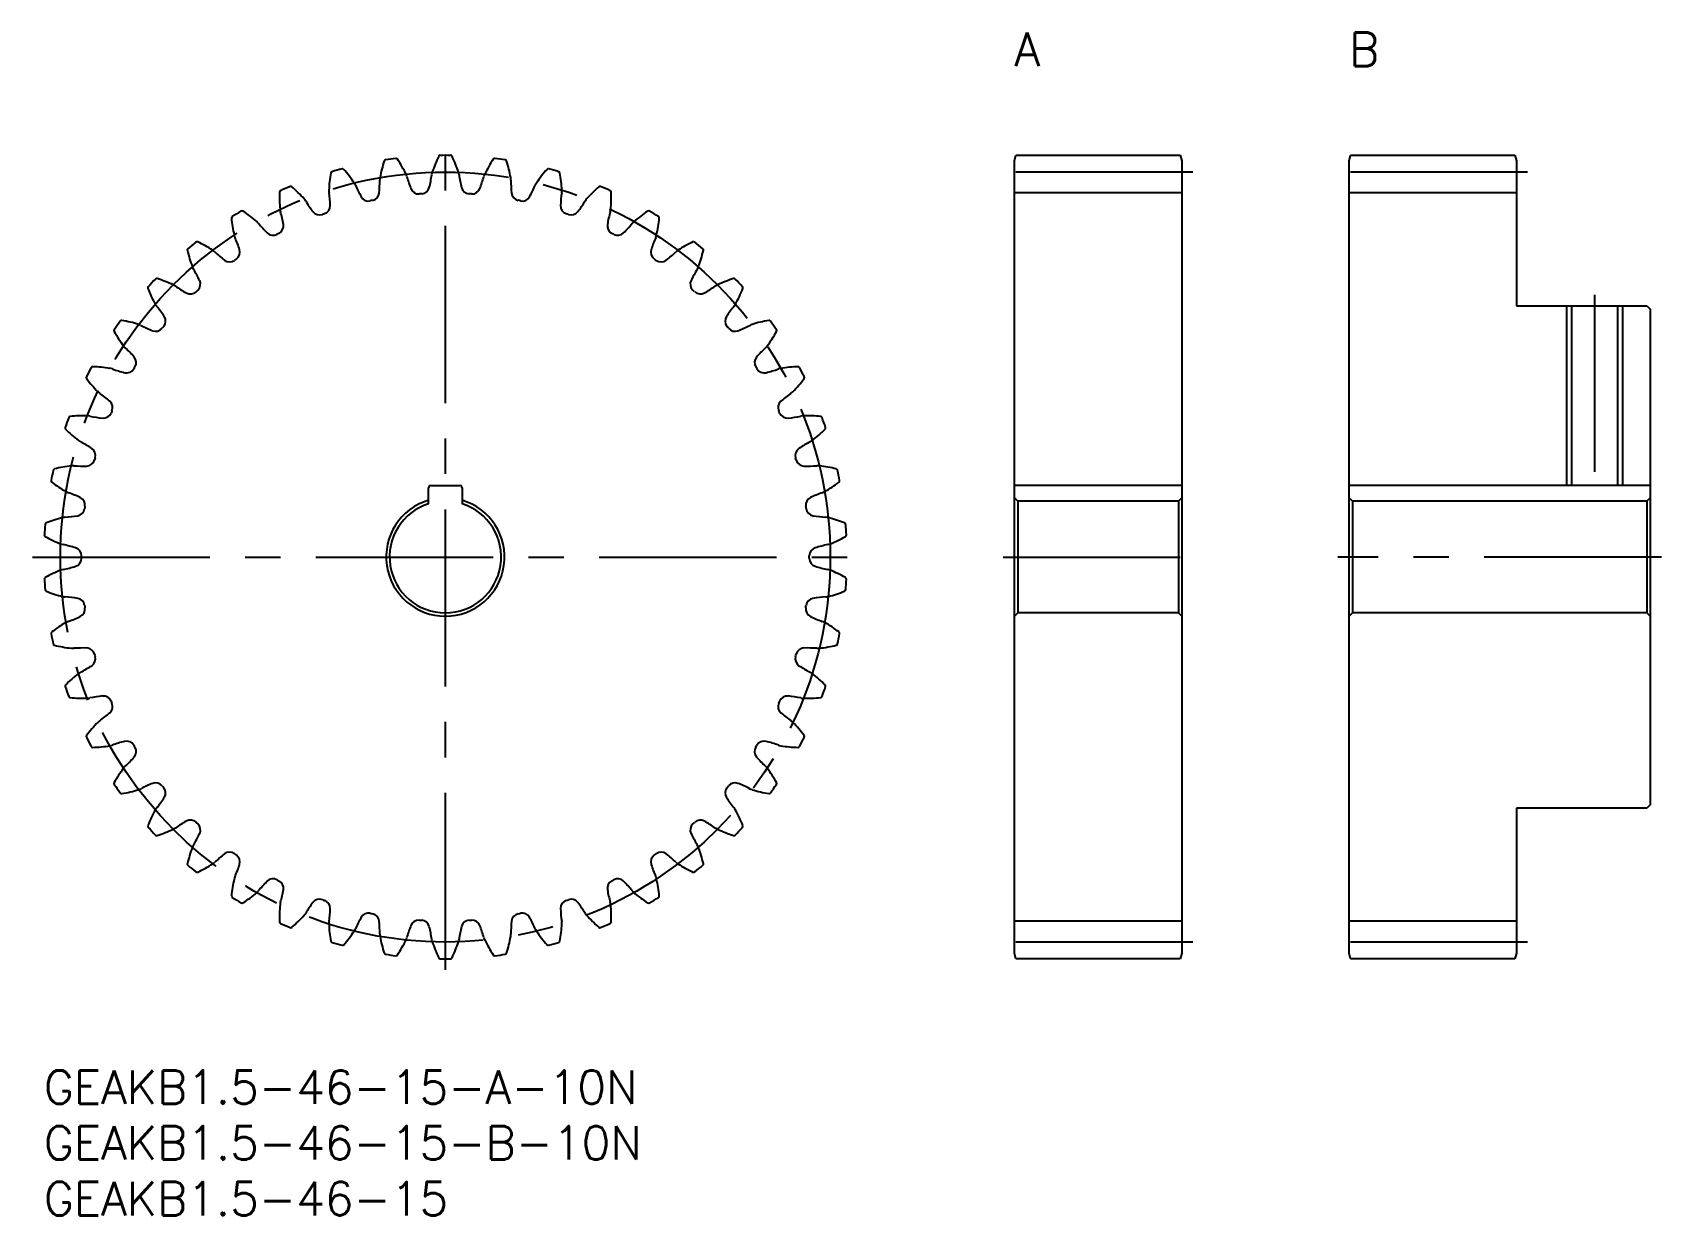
# Model space of a CAD drawing. Extents: x -1 to 145, y -13 to 93.
import ezdxf

# ---------------------------------------------------------------- set-up
doc = ezdxf.new("R2010")
doc.units = 0
doc.header["$LTSCALE"] = 0.5
doc.linetypes.add('CENTER', pattern=[50.8, 31.75, -6.35, 6.35, -6.35])
for name, color, linetype in [('MSM_CENTER', 1, 'CENTER'), ('MSM_CONTINUOUS', 7, 'CONTINUOUS'), ('MSM_NARROW', 5, 'CONTINUOUS'), ('MSM_PART_NUMBER', 7, 'CONTINUOUS')]:
    doc.layers.add(name, color=color, linetype=linetype)
doc.styles.get("Standard").update_dxf_attribs({"font": 'txt.shx', "height": 1, "bigfont": 'bigfont.shx'})

# ---------------------------------------------------------------- blocks, each defined once
blk = doc.blocks.new('*U3')
at = {"layer": 'MSM_PART_NUMBER'}
blk.add_text('GEAKB1.5-46-15-A-10N', height=3, dxfattribs=at).set_placement((0, -3))
blk = doc.blocks.new('*U4')
at = {"layer": 'MSM_PART_NUMBER'}
blk.add_text('GEAKB1.5-46-15-B-10N', height=3, dxfattribs=at).set_placement((0, -8))
blk = doc.blocks.new('*U5')
at = {"layer": 'MSM_PART_NUMBER'}
blk.add_text('GEAKB1.5-46-15', height=3, dxfattribs=at).set_placement((0, -13))
blk = doc.blocks.new('*U6')
at = {"layer": 'MSM_PART_NUMBER'}
blk.add_text('A', height=3, dxfattribs=at).set_placement((87, 90))
blk = doc.blocks.new('*U7')
at = {"layer": 'MSM_PART_NUMBER'}
blk.add_text('B', height=3, dxfattribs=at).set_placement((117, 90))

msp = doc.modelspace()

# ---------------------------------------------------------------- linework, layer by layer
at = {"layer": 'MSM_CENTER'}
for p, q in [((36, 9), (36, 83)), ((103, 80.5), (86, 80.5)), ((133, 80.5), (116, 80.5)), ((139, 69.5), (139, 51.4)), ((-1, 46), (73, 46)), ((86, 46), (103, 46)), ((145, 46), (116, 46)), ((103, 11.5), (86, 11.5)), ((133, 11.5), (116, 11.5))]:
    msp.add_line(p, q, dxfattribs=at)
msp.add_circle((36, 46), 34.5, dxfattribs=at)
at = {"layer": 'MSM_CONTINUOUS'}
for p, q in [((87, 81.5), (87.13, 82)), ((87.13, 82), (101.87, 82)), ((101.87, 82), (102, 81.5)), ((117, 81.5), (117.13, 82)), ((117.13, 82), (131.87, 82)), ((131.87, 82), (132, 81.5)), ((87, 10.5), (87, 81.5)), ((102, 81.5), (102, 10.5)), ((117, 10.5), (117, 81.5)), ((132, 81.5), (132, 68.5)), ((102, 78.63), (87, 78.63)), ((132, 78.63), (117, 78.63)), ((132, 68.5), (143.7, 68.5)), ((136.93, 68.5), (136.93, 52.4)), ((141.07, 68.5), (141.07, 52.4)), ((143.7, 68.5), (144, 68.2)), ((144, 68.2), (144, 23.8)), ((34.5, 50.77), (34.5, 52.2)), ((34.7, 52.4), (37.3, 52.4)), ((37.5, 52.2), (37.5, 50.77)), ((102, 52.4), (87, 52.4)), ((87.3, 51), (87, 51.3)), ((102, 51.3), (101.7, 51)), ((144, 52.4), (117, 52.4)), ((117.3, 51), (117, 51.3)), ((144, 51.3), (143.7, 51)), ((101.7, 51), (87.3, 51)), ((87.3, 51), (87.3, 41)), ((101.7, 51), (101.7, 41)), ((143.7, 51), (117.3, 51)), ((117.3, 51), (117.3, 41)), ((143.7, 51), (143.7, 41)), ((87.3, 41), (87, 40.7)), ((101.7, 41), (87.3, 41)), ((102, 40.7), (101.7, 41)), ((117.3, 41), (117, 40.7)), ((143.7, 41), (117.3, 41)), ((144, 40.7), (143.7, 41)), ((132, 23.5), (132, 10.5)), ((143.7, 23.5), (132, 23.5)), ((144, 23.8), (143.7, 23.5)), ((102, 13.38), (87, 13.38)), ((132, 13.38), (117, 13.38)), ((87.13, 10), (87, 10.5)), ((102, 10.5), (101.87, 10)), ((117.13, 10), (117, 10.5)), ((132, 10.5), (131.87, 10)), ((101.87, 10), (87.13, 10)), ((131.87, 10), (117.13, 10))]:
    msp.add_line(p, q, dxfattribs=at)
for centre, radius, start, end in [((45.76, 76.92), 11.5, 154.2606, 161.9565), ((35.53, 81.85), 0.15, 90.7468, 154.2606), ((36, 46), 36, 89.2532, 90.7468), ((36.47, 81.85), 0.15, 25.7394, 89.2532), ((26.24, 76.92), 11.5, 18.0435, 25.7394), ((37.05, 78.4), 11.5, 169.9128, 177.6087), ((25.88, 80.39), 0.15, 106.399, 169.9128), ((36, 46), 36, 104.9054, 106.399), ((26.78, 80.64), 0.15, 41.3916, 104.9054), ((18.26, 73.14), 11.5, 33.6957, 41.3916), ((41.46, 77.96), 11.5, 162.0867, 169.7826), ((30.66, 81.45), 0.15, 98.5729, 162.0867), ((36, 46), 36, 97.0793, 98.5729), ((31.58, 81.58), 0.15, 33.5655, 97.0793), ((22.12, 75.3), 11.5, 25.8696, 33.5655), ((31.36, 79.78), 1.24, 15.2482, 25.8696), ((36, 80.1), 1.24, 161.9565, 172.5779), ((36, 80.1), 1.24, 7.4221, 18.0435), ((40.64, 79.78), 1.24, 154.1304, 164.7518), ((49.88, 75.3), 11.5, 146.4345, 154.1304), ((40.42, 81.58), 0.15, 82.9207, 146.4346), ((36, 46), 36, 81.4271, 82.9207), ((41.34, 81.45), 0.15, 17.9133, 81.4271), ((30.54, 77.96), 11.5, 10.2174, 17.9133), ((53.74, 73.14), 11.5, 138.6084, 146.3043), ((45.22, 80.64), 0.15, 75.0946, 138.6084), ((36, 46), 36, 73.601, 75.0946), ((46.12, 80.39), 0.15, 10.0872, 73.601), ((34.95, 78.4), 11.5, 2.3913, 10.0872), ((36, 46), 36, 112.7315, 114.2251), ((22.15, 79.07), 0.15, 49.2177, 112.7315), ((14.73, 70.47), 11.5, 41.5217, 49.2177), ((26.8, 78.83), 1.24, 177.6087, 188.23), ((26.8, 78.83), 1.24, 23.0743, 33.6957), ((37.35, 83.32), 10.22, 203.0743, 209.5322), ((19.9, 79.7), 10.22, 353.9461, 0.404), ((31.36, 79.78), 1.24, 169.7826, 180.404), ((42.41, 82.79), 10.22, 195.2482, 201.7061), ((33.61, 79.29), 0.75, 201.7061, 274.0993), ((33.83, 79.3), 0.75, 273.7268, 346.12), ((24.64, 81.58), 10.22, 346.12, 352.5779), ((47.36, 81.58), 10.22, 187.4221, 193.88), ((38.17, 79.3), 0.75, 193.88, 266.2732), ((38.39, 79.29), 0.75, 265.9007, 338.2939), ((29.59, 82.79), 10.22, 338.2939, 344.7518), ((40.64, 79.78), 1.24, 359.596, 10.2174), ((52.1, 79.7), 10.22, 179.596, 186.0539), ((34.65, 83.32), 10.22, 330.4678, 336.9257), ((45.2, 78.83), 1.24, 146.3043, 156.9257), ((45.2, 78.83), 1.24, 351.77, 2.3913), ((57.27, 70.47), 11.5, 130.7823, 138.4783), ((49.85, 79.07), 0.15, 67.2685, 130.7823), ((36, 46), 36, 65.7749, 67.2685), ((32.63, 78.25), 11.5, 177.7389, 185.4348), ((21.29, 78.69), 0.15, 114.2251, 177.7389), ((22.42, 77.27), 1.24, 30.9004, 41.5217), ((32.25, 83.16), 10.22, 210.9004, 217.3582), ((24.93, 77.48), 0.75, 289.379, 1.7722), ((15.46, 77.19), 10.22, 1.7722, 8.23), ((29.1, 78.65), 0.75, 209.5322, 281.9254), ((36, 46), 32.63, 101.5529, 101.9254), ((29.32, 78.7), 0.75, 281.5529, 353.9461), ((36, 46), 32.62, 93.7268, 94.0993), ((36, 46), 32.63, 85.9007, 86.2732), ((42.68, 78.7), 0.75, 186.0539, 258.4471), ((36, 46), 32.63, 78.0746, 78.4471), ((42.9, 78.65), 0.75, 258.0746, 330.4678), ((56.54, 77.19), 10.22, 171.77, 178.2278), ((47.07, 77.48), 0.75, 178.2278, 250.621), ((39.75, 83.16), 10.22, 322.6418, 329.0996), ((49.58, 77.27), 1.24, 138.4782, 149.0996), ((50.71, 78.69), 0.15, 2.2611, 65.7749), ((39.37, 78.25), 11.5, 354.5652, 2.2611), ((16.98, 76.39), 0.15, 122.0511, 185.5649), ((28.27, 77.49), 11.5, 185.565, 193.2609), ((36, 46), 36, 120.5576, 122.0511), ((17.77, 76.87), 0.15, 57.0437, 120.5576), ((11.6, 67.35), 11.5, 49.3478, 57.0437), ((18.28, 75.13), 1.24, 38.7265, 49.3478), ((22.42, 77.27), 1.24, 185.4348, 196.0561), ((11.4, 74.1), 10.22, 9.5983, 16.0561), ((24.72, 77.41), 0.75, 217.3583, 289.7515), ((36, 46), 32.62, 109.379, 109.7515), ((36, 46), 32.62, 70.2485, 70.621), ((47.28, 77.41), 0.75, 250.2485, 322.6418), ((60.6, 74.1), 10.22, 163.9439, 170.4017), ((49.58, 77.27), 1.24, 343.9439, 354.5652), ((53.72, 75.13), 1.24, 130.6522, 141.2735), ((60.4, 67.35), 11.5, 122.9563, 130.6522), ((54.23, 76.87), 0.15, 59.4424, 122.9562), ((36, 46), 36, 57.9489, 59.4424), ((43.73, 77.49), 11.5, 346.7391, 354.435), ((55.02, 76.39), 0.15, 354.435, 57.9489), ((18.28, 75.13), 1.24, 193.2609, 203.8822), ((7.8, 70.49), 10.22, 17.4244, 23.8822), ((27.23, 82.3), 10.22, 218.7265, 225.1843), ((20.55, 75.58), 0.75, 225.1843, 297.5775), ((36, 46), 32.63, 117.2051, 117.5775), ((20.74, 75.68), 0.75, 297.2051, 9.5983), ((51.26, 75.68), 0.75, 170.4017, 242.7949), ((36, 46), 32.63, 62.4225, 62.7949), ((51.45, 75.58), 0.75, 242.4225, 314.8157), ((44.77, 82.3), 10.22, 314.8157, 321.2735), ((64.2, 70.49), 10.22, 156.1178, 162.5756), ((53.72, 75.13), 1.24, 336.1178, 346.7391), ((13.01, 73.51), 0.15, 129.8772, 193.391), ((24.06, 76.14), 11.5, 193.391, 201.087), ((36, 46), 36, 128.3836, 129.8772), ((13.74, 74.1), 0.15, 64.8698, 128.3836), ((8.92, 63.83), 11.5, 57.1739, 64.8698), ((14.48, 72.45), 1.24, 46.5526, 57.1739), ((22.36, 80.77), 10.22, 226.5526, 233.0104), ((16.84, 73.33), 0.75, 305.0312, 17.4244), ((55.16, 73.33), 0.75, 162.5757, 234.9688), ((49.64, 80.77), 10.22, 306.9896, 313.4474), ((57.52, 72.45), 1.24, 122.8261, 133.4474), ((63.08, 63.83), 11.5, 115.1302, 122.8261), ((58.26, 74.1), 0.15, 51.6164, 115.1301), ((36, 46), 36, 50.1228, 51.6164), ((47.94, 76.14), 11.5, 338.913, 346.609), ((58.99, 73.51), 0.15, 346.609, 50.1228), ((14.48, 72.45), 1.24, 201.087, 211.7083), ((4.73, 66.42), 10.22, 25.2504, 31.7083), ((16.66, 73.2), 0.75, 233.0104, 305.4036), ((36, 46), 32.63, 125.0312, 125.4036), ((36, 46), 32.62, 54.5964, 54.9688), ((55.34, 73.2), 0.75, 234.5964, 306.9896), ((67.27, 66.42), 10.22, 148.2917, 154.7496), ((57.52, 72.45), 1.24, 328.2917, 338.913), ((9.48, 70.13), 0.15, 137.7033, 201.2171), ((36, 46), 36, 136.2097, 137.7033), ((10.12, 70.81), 0.15, 72.6959, 136.2097), ((6.74, 59.97), 11.5, 65, 72.6959), ((11.08, 69.27), 1.24, 54.3787, 65), ((17.76, 78.59), 10.22, 234.3787, 240.8365), ((13.3, 70.47), 0.75, 312.8572, 25.2504), ((58.7, 70.47), 0.75, 154.7496, 227.1428), ((54.24, 78.59), 10.22, 299.1635, 305.6213), ((60.92, 69.27), 1.24, 115, 125.6213), ((65.26, 59.97), 11.5, 107.3041, 115), ((61.88, 70.81), 0.15, 43.7903, 107.304), ((36, 46), 36, 42.2967, 43.7903), ((62.52, 70.13), 0.15, 338.7829, 42.2967), ((20.06, 74.23), 11.5, 201.2171, 208.913), ((11.08, 69.27), 1.24, 208.913, 219.5344), ((13.14, 70.32), 0.75, 240.8365, 313.2297), ((36, 46), 32.62, 132.8572, 133.2297), ((36, 46), 32.62, 46.7703, 47.1428), ((58.86, 70.32), 0.75, 226.7703, 299.1635), ((60.92, 69.27), 1.24, 320.4656, 331.087), ((51.94, 74.23), 11.5, 331.087, 338.7829), ((6.98, 67.05), 0.15, 80.522, 144.0358), ((5.11, 55.86), 11.5, 72.8261, 80.522), ((2.24, 61.98), 10.22, 33.0765, 39.5344), ((10.18, 67.15), 0.75, 320.6833, 33.0765), ((61.82, 67.15), 0.75, 146.9235, 219.3167), ((69.76, 61.98), 10.22, 140.4656, 146.9235), ((66.89, 55.86), 11.5, 99.478, 107.1739), ((65.02, 67.05), 0.15, 35.9642, 99.478), ((6.44, 66.29), 0.15, 145.5294, 209.0432), ((16.37, 71.8), 11.5, 209.0432, 216.7391), ((36, 46), 36, 144.0358, 145.5294), ((8.14, 65.66), 1.24, 62.2047, 72.8261), ((13.49, 75.8), 10.22, 242.2047, 248.6626), ((10.04, 66.98), 0.75, 248.6626, 321.0558), ((36, 46), 32.62, 140.6833, 141.0558), ((36, 46), 32.62, 38.9442, 39.3167), ((61.96, 66.98), 0.75, 218.9442, 291.3374), ((58.51, 75.8), 10.22, 291.3374, 297.7953), ((63.86, 65.66), 1.24, 107.1739, 117.7953), ((55.63, 71.8), 11.5, 323.2609, 330.9568), ((36, 46), 36, 34.4706, 35.9642), ((65.56, 66.29), 0.15, 330.9567, 34.4706), ((8.14, 65.66), 1.24, 216.7391, 227.3605), ((0.38, 57.23), 10.22, 40.9026, 47.3605), ((71.62, 57.23), 10.22, 132.6395, 139.0974), ((63.86, 65.66), 1.24, 312.6395, 323.2609), ((36, 46), 36, 151.8619, 153.3555), ((4.39, 62.91), 0.15, 88.3481, 151.8619), ((4.06, 51.56), 11.5, 80.6522, 88.3481), ((5.73, 61.69), 1.24, 70.0308, 80.6522), ((9.64, 72.46), 10.22, 250.0308, 256.4887), ((7.43, 63.25), 0.75, 256.4887, 328.8819), ((36, 46), 32.63, 148.5094, 148.8819), ((7.54, 63.43), 0.75, 328.5094, 40.9026), ((64.46, 63.43), 0.75, 139.0974, 211.4906), ((36, 46), 32.63, 31.1181, 31.4906), ((64.57, 63.25), 0.75, 211.1181, 283.5113), ((62.36, 72.46), 10.22, 283.5113, 289.9692), ((66.27, 61.69), 1.24, 99.3478, 109.9692), ((67.94, 51.56), 11.5, 91.6519, 99.3478), ((67.61, 62.91), 0.15, 28.1381, 91.6519), ((36, 46), 36, 26.6445, 28.1381), ((3.96, 62.08), 0.15, 153.3555, 216.8693), ((13.04, 68.89), 11.5, 216.8693, 224.5652), ((58.96, 68.89), 11.5, 315.4348, 323.1307), ((68.04, 62.08), 0.15, 323.1307, 26.6445), ((5.73, 61.69), 1.24, 224.5652, 235.1866), ((-0.82, 52.28), 10.22, 48.7287, 55.1866), ((5.43, 59.4), 0.75, 336.3355, 48.7287), ((66.57, 59.4), 0.75, 131.2713, 203.6645), ((72.82, 52.28), 10.22, 124.8134, 131.2713), ((66.27, 61.69), 1.24, 304.8134, 315.4348), ((36, 46), 36, 159.688, 161.1816), ((2.38, 58.44), 0.15, 96.1742, 159.688), ((3.6, 47.16), 11.5, 88.4783, 96.1742), ((3.87, 57.42), 1.24, 77.8569, 88.4783), ((6.28, 68.62), 10.22, 257.8569, 264.3148), ((5.35, 59.2), 0.75, 264.3148, 336.708), ((36, 46), 32.62, 156.3355, 156.708), ((36, 46), 32.62, 23.292, 23.6645), ((66.65, 59.2), 0.75, 203.292, 275.6852), ((65.72, 68.62), 10.22, 275.6852, 282.1431), ((68.13, 57.42), 1.24, 91.5217, 102.1431), ((68.4, 47.16), 11.5, 83.8258, 91.5217), ((69.62, 58.44), 0.15, 20.312, 83.8258), ((36, 46), 36, 18.8184, 20.312), ((2.07, 57.56), 0.15, 161.1816, 224.6954), ((10.13, 65.55), 11.5, 224.6954, 232.3913), ((61.87, 65.55), 11.5, 307.6087, 315.3046), ((69.93, 57.56), 0.15, 315.3046, 18.8184), ((3.87, 57.42), 1.24, 232.3913, 243.0126), ((-1.33, 47.21), 10.22, 56.5548, 63.0127), ((3.89, 55.11), 0.75, 344.1616, 56.5548), ((68.11, 55.11), 0.75, 123.4452, 195.8384), ((73.33, 47.21), 10.22, 116.9873, 123.4452), ((68.13, 57.42), 1.24, 296.9874, 307.6087), ((3.74, 42.74), 11.5, 96.3043, 104.0003), ((2.62, 52.94), 1.24, 85.683, 96.3044), ((3.48, 64.37), 10.22, 265.683, 272.1409), ((3.83, 54.9), 0.75, 272.1409, 344.5341), ((36, 46), 32.63, 164.1616, 164.5341), ((36, 46), 32.63, 15.4659, 15.8384), ((68.17, 54.9), 0.75, 195.4659, 267.8591), ((68.52, 64.37), 10.22, 267.8591, 274.317), ((69.38, 52.94), 1.24, 83.6956, 94.317), ((68.26, 42.74), 11.5, 75.9997, 83.6957), ((36, 46), 36, 167.5141, 169.0077), ((0.81, 52.84), 0.15, 169.0077, 232.5215), ((7.71, 61.84), 11.5, 232.5215, 240.2174), ((1, 53.75), 0.15, 104.0003, 167.5141), ((64.29, 61.84), 11.5, 299.7826, 307.4785), ((71, 53.75), 0.15, 12.4859, 75.9997), ((36, 46), 36, 10.9923, 12.4859), ((71.19, 52.84), 0.15, 307.4785, 10.9923), ((2.62, 52.94), 1.24, 240.2174, 250.8387), ((-1.14, 42.11), 10.22, 64.3809, 70.8387), ((2.95, 50.65), 0.75, 351.9877, 64.3809), ((34.7, 52.2), 0.2, 90, 180), ((37.3, 52.2), 0.2, 0, 90), ((69.05, 50.65), 0.75, 115.6191, 188.0123), ((73.14, 42.11), 10.22, 109.1613, 115.6191), ((69.38, 52.94), 1.24, 289.1613, 299.7826), ((1.28, 59.77), 10.22, 273.5091, 279.9669), ((2.92, 50.44), 0.75, 279.967, 352.3602), ((36, 46), 32.62, 171.9877, 172.3602), ((36, 46), 5.3, 106.4405, 73.5595), ((36, 46), 5, 107.4576, 72.5424), ((36, 46), 32.63, 7.6398, 8.0123), ((69.08, 50.44), 0.75, 187.6398, 260.0331), ((70.72, 59.77), 10.22, 260.0331, 266.4909), ((36, 46), 36, 175.3402, 176.8337), ((0.27, 48.91), 0.15, 111.8264, 175.3402), ((4.49, 38.38), 11.5, 104.1304, 111.8264), ((1.98, 48.33), 1.24, 93.5091, 104.1304), ((70.02, 48.33), 1.24, 75.8696, 86.4909), ((67.51, 38.38), 11.5, 68.1736, 75.8696), ((71.73, 48.91), 0.15, 4.6598, 68.1736), ((36, 46), 36, 3.1663, 4.6598), ((0.2, 47.98), 0.15, 176.8335, 240.3475), ((5.82, 57.84), 11.5, 240.3476, 248.0435), ((1.98, 48.33), 1.24, 248.0435, 258.6648), ((-0.27, 37.09), 10.22, 72.207, 78.6648), ((2.63, 46.11), 0.75, 359.8138, 72.207), ((69.37, 46.11), 0.75, 107.793, 180.1862), ((72.27, 37.09), 10.22, 101.3352, 107.793), ((70.02, 48.33), 1.24, 281.3352, 291.9565), ((66.18, 57.84), 11.5, 291.9565, 299.6524), ((71.8, 47.98), 0.15, 299.6524, 3.1663), ((2.63, 45.89), 0.75, 287.793, 0.1862), ((36, 46), 32.63, 179.8138, 180.1862), ((36, 46), 32.62, 359.8138, 0.1862), ((69.37, 45.89), 0.75, 179.8138, 252.207), ((0.2, 44.02), 0.15, 119.6524, 183.1663), ((36, 46), 36, 183.1663, 184.6598), ((5.82, 34.16), 11.5, 111.9565, 119.6524), ((1.98, 43.67), 1.24, 101.3352, 111.9565), ((-0.27, 54.91), 10.22, 281.3352, 287.793), ((72.27, 54.91), 10.22, 252.207, 258.6648), ((70.02, 43.67), 1.24, 68.0435, 78.6648), ((66.18, 34.16), 11.5, 60.3476, 68.0435), ((71.8, 44.02), 0.15, 356.8337, 60.3475), ((36, 46), 36, 355.3402, 356.8337), ((0.27, 43.09), 0.15, 184.6596, 248.1736), ((4.49, 53.62), 11.5, 248.1736, 255.8696), ((1.98, 43.67), 1.24, 255.8696, 266.4909), ((1.28, 32.23), 10.22, 80.0331, 86.4909), ((70.72, 32.23), 10.22, 93.5091, 99.9669), ((70.02, 43.67), 1.24, 273.5091, 284.1304), ((67.51, 53.62), 11.5, 284.1304, 291.8264), ((71.73, 43.09), 0.15, 291.8264, 355.3402), ((2.92, 41.56), 0.75, 7.6398, 80.0331), ((2.95, 41.35), 0.75, 295.6191, 8.0123), ((36, 46), 32.62, 187.6398, 188.0123), ((69.05, 41.35), 0.75, 171.9877, 244.3809), ((36, 46), 32.62, 351.9877, 352.3602), ((69.08, 41.56), 0.75, 99.967, 172.3602), ((7.71, 30.16), 11.5, 119.7826, 127.4785), ((2.62, 39.06), 1.24, 109.1613, 119.7826), ((-1.14, 49.89), 10.22, 289.1613, 295.6191), ((73.14, 49.89), 10.22, 244.3809, 250.8387), ((69.38, 39.06), 1.24, 60.2174, 70.8387), ((64.29, 30.16), 11.5, 52.5215, 60.2174), ((0.81, 39.16), 0.15, 127.4785, 190.9923), ((36, 46), 36, 190.9923, 192.4859), ((1, 38.25), 0.15, 192.4857, 255.9997), ((3.74, 49.26), 11.5, 255.9997, 263.6957), ((68.26, 49.26), 11.5, 276.3043, 284.0003), ((71, 38.25), 0.15, 284.0003, 347.5141), ((36, 46), 36, 347.5141, 349.0077), ((71.19, 39.16), 0.15, 349.0077, 52.5214), ((2.62, 39.06), 1.24, 263.6956, 274.317), ((3.48, 27.63), 10.22, 87.8591, 94.317), ((3.83, 37.1), 0.75, 15.4659, 87.8591), ((3.89, 36.89), 0.75, 303.4452, 15.8384), ((36, 46), 32.63, 195.4659, 195.8384), ((68.11, 36.89), 0.75, 164.1616, 236.5548), ((36, 46), 32.63, 344.1616, 344.5341), ((68.17, 37.1), 0.75, 92.1409, 164.5341), ((68.52, 27.63), 10.22, 85.683, 92.1409), ((69.38, 39.06), 1.24, 265.683, 276.3044), ((10.13, 26.45), 11.5, 127.6087, 135.3046), ((3.87, 34.58), 1.24, 116.9874, 127.6087), ((-1.33, 44.79), 10.22, 296.9873, 303.4452), ((73.33, 44.79), 10.22, 236.5548, 243.0127), ((68.13, 34.58), 1.24, 52.3913, 63.0126), ((61.87, 26.45), 11.5, 44.6954, 52.3913), ((2.07, 34.44), 0.15, 135.3046, 198.8184), ((36, 46), 36, 198.8184, 200.312), ((36, 46), 36, 339.688, 341.1816), ((69.93, 34.44), 0.15, 341.1816, 44.6953), ((2.38, 33.56), 0.15, 200.3118, 263.8258), ((3.6, 44.84), 11.5, 263.8258, 271.5217), ((3.87, 34.58), 1.24, 271.5217, 282.1431), ((6.28, 23.38), 10.22, 95.6852, 102.1431), ((5.35, 32.8), 0.75, 23.292, 95.6852), ((5.43, 32.6), 0.75, 311.2713, 23.6645), ((36, 46), 32.62, 203.292, 203.6645), ((66.57, 32.6), 0.75, 156.3355, 228.7287), ((36, 46), 32.63, 336.3355, 336.708), ((66.65, 32.8), 0.75, 84.3148, 156.708), ((65.72, 23.38), 10.22, 77.8569, 84.3148), ((68.13, 34.58), 1.24, 257.8569, 268.4783), ((68.4, 44.84), 11.5, 268.4783, 276.1742), ((69.62, 33.56), 0.15, 276.1742, 339.688), ((13.04, 23.11), 11.5, 135.4348, 143.1307), ((5.73, 30.31), 1.24, 124.8134, 135.4348), ((-0.82, 39.72), 10.22, 304.8134, 311.2713), ((72.82, 39.72), 10.22, 228.7287, 235.1866), ((66.27, 30.31), 1.24, 44.5652, 55.1866), ((58.96, 23.11), 11.5, 36.8693, 44.5652), ((3.96, 29.92), 0.15, 143.1307, 206.6445), ((36, 46), 36, 206.6445, 208.1381), ((9.64, 19.54), 10.22, 103.5113, 109.9692), ((7.43, 28.75), 0.75, 31.1181, 103.5113), ((64.57, 28.75), 0.75, 76.4887, 148.8819), ((62.36, 19.54), 10.22, 70.0308, 76.4887), ((36, 46), 36, 331.8619, 333.3555), ((68.04, 29.92), 0.15, 333.3555, 36.8693), ((4.39, 29.09), 0.15, 208.1384, 271.6519), ((4.06, 40.44), 11.5, 271.6519, 279.3478), ((5.73, 30.31), 1.24, 279.3478, 289.9692), ((0.38, 34.77), 10.22, 312.6395, 319.0974), ((36, 46), 32.63, 211.1181, 211.4906), ((7.54, 28.57), 0.75, 319.0974, 31.4906), ((64.46, 28.57), 0.75, 148.5094, 220.9026), ((36, 46), 32.62, 328.5094, 328.8819), ((71.62, 34.77), 10.22, 220.9026, 227.3605), ((66.27, 30.31), 1.24, 250.0308, 260.6522), ((67.94, 40.44), 11.5, 260.6522, 268.3481), ((67.61, 29.09), 0.15, 268.3481, 331.8619), ((16.37, 20.2), 11.5, 143.2609, 150.9568), ((8.14, 26.34), 1.24, 132.6395, 143.2609), ((63.86, 26.34), 1.24, 36.7391, 47.3605), ((55.63, 20.2), 11.5, 29.0432, 36.7391), ((6.44, 25.71), 0.15, 150.9568, 214.4706), ((36, 46), 36, 214.4706, 215.9642), ((6.98, 24.95), 0.15, 215.9639, 279.478), ((5.11, 36.14), 11.5, 279.478, 287.1739), ((8.14, 26.34), 1.24, 287.1739, 297.7953), ((13.49, 16.2), 10.22, 111.3374, 117.7953), ((10.04, 25.02), 0.75, 38.9442, 111.3374), ((36, 46), 32.62, 218.9442, 219.3167), ((10.18, 24.85), 0.75, 326.9235, 39.3167), ((61.82, 24.85), 0.75, 140.6833, 213.0765), ((36, 46), 32.62, 320.6833, 321.0558), ((61.96, 25.02), 0.75, 68.6626, 141.0558), ((58.51, 16.2), 10.22, 62.2047, 68.6626), ((63.86, 26.34), 1.24, 242.2047, 252.8261), ((66.89, 36.14), 11.5, 252.8261, 260.522), ((65.02, 24.95), 0.15, 260.522, 324.0358), ((36, 46), 36, 324.0358, 325.5294), ((65.56, 25.71), 0.15, 325.5294, 29.0432), ((11.08, 22.73), 1.24, 140.4656, 151.087), ((2.24, 30.02), 10.22, 320.4656, 326.9235), ((69.76, 30.02), 10.22, 213.0765, 219.5344), ((60.92, 22.73), 1.24, 28.913, 39.5344), ((9.48, 21.87), 0.15, 158.7829, 222.2967), ((20.06, 17.77), 11.5, 151.087, 158.7829), ((17.76, 13.41), 10.22, 119.1635, 125.6213), ((13.14, 21.68), 0.75, 46.7703, 119.1635), ((36, 46), 32.62, 226.7703, 227.1428), ((13.3, 21.53), 0.75, 334.7496, 47.1428), ((58.7, 21.53), 0.75, 132.8572, 205.2504), ((36, 46), 32.63, 312.8572, 313.2297), ((58.86, 21.68), 0.75, 60.8365, 133.2297), ((54.24, 13.41), 10.22, 54.3787, 60.8365), ((51.94, 17.77), 11.5, 21.2171, 28.913), ((62.52, 21.87), 0.15, 317.7033, 21.2171), ((36, 46), 36, 222.2967, 223.7903), ((10.12, 21.19), 0.15, 223.79, 287.3041), ((6.74, 32.03), 11.5, 287.3041, 295), ((11.08, 22.73), 1.24, 295, 305.6213), ((4.73, 25.58), 10.22, 328.2917, 334.7496), ((67.27, 25.58), 10.22, 205.2504, 211.7083), ((60.92, 22.73), 1.24, 234.3787, 245), ((65.26, 32.03), 11.5, 245, 252.6959), ((61.88, 21.19), 0.15, 252.6959, 316.2097), ((36, 46), 36, 316.2097, 317.7033), ((24.06, 15.86), 11.5, 158.913, 166.609), ((14.48, 19.55), 1.24, 148.2917, 158.913), ((22.36, 11.23), 10.22, 126.9896, 133.4474), ((16.66, 18.8), 0.75, 54.5964, 126.9896), ((36, 46), 32.62, 234.5964, 234.9688), ((16.84, 18.67), 0.75, 342.5757, 54.9688), ((55.16, 18.67), 0.75, 125.0312, 197.4244), ((36, 46), 32.62, 305.0312, 305.4036), ((55.34, 18.8), 0.75, 53.0104, 125.4036), ((49.64, 11.23), 10.22, 46.5526, 53.0104), ((57.52, 19.55), 1.24, 21.087, 31.7083), ((47.94, 15.86), 11.5, 13.391, 21.087), ((13.01, 18.49), 0.15, 166.609, 230.1228), ((36, 46), 36, 230.1228, 231.6164), ((13.74, 17.9), 0.15, 231.6166, 295.1301), ((8.92, 28.17), 11.5, 295.1302, 302.8261), ((14.48, 19.55), 1.24, 302.8261, 313.4474), ((7.8, 21.51), 10.22, 336.1178, 342.5756), ((64.2, 21.51), 10.22, 197.4244, 203.8822), ((57.52, 19.55), 1.24, 226.5526, 237.1739), ((63.08, 28.17), 11.5, 237.1739, 244.8698), ((58.26, 17.9), 0.15, 244.8698, 308.3836), ((36, 46), 36, 308.3836, 309.8772), ((58.99, 18.49), 0.15, 309.8772, 13.391), ((28.27, 14.51), 11.5, 166.7391, 174.435), ((18.28, 16.87), 1.24, 156.1178, 166.7391), ((18.28, 16.87), 1.24, 310.6522, 321.2735), ((27.23, 9.7), 10.22, 134.8157, 141.2735), ((20.55, 16.42), 0.75, 62.4225, 134.8157), ((36, 46), 32.63, 242.4225, 242.7949), ((20.74, 16.32), 0.75, 350.4017, 62.7949), ((11.4, 17.9), 10.22, 343.9439, 350.4017), ((51.26, 16.32), 0.75, 117.2051, 189.5983), ((60.6, 17.9), 10.22, 189.5983, 196.0561), ((36, 46), 32.63, 297.2051, 297.5775), ((51.45, 16.42), 0.75, 45.1843, 117.5775), ((44.77, 9.7), 10.22, 38.7265, 45.1843), ((53.72, 16.87), 1.24, 218.7265, 229.3478), ((53.72, 16.87), 1.24, 13.2609, 23.8822), ((43.73, 14.51), 11.5, 5.565, 13.2609), ((16.98, 15.61), 0.15, 174.435, 237.9489), ((36, 46), 36, 237.9489, 239.4424), ((17.77, 15.13), 0.15, 239.4427, 302.9562), ((11.6, 24.65), 11.5, 302.9563, 310.6522), ((32.63, 13.75), 11.5, 174.5652, 182.2611), ((22.42, 14.73), 1.24, 163.9439, 174.5652), ((32.25, 8.84), 10.22, 142.6418, 149.0996), ((24.72, 14.59), 0.75, 70.2485, 142.6418), ((36, 46), 32.62, 250.2485, 250.621), ((24.93, 14.52), 0.75, 358.2278, 70.621), ((47.07, 14.52), 0.75, 109.379, 181.7722), ((36, 46), 32.63, 289.379, 289.7515), ((47.28, 14.59), 0.75, 37.3583, 109.7515), ((39.75, 8.84), 10.22, 30.9004, 37.3582), ((49.58, 14.73), 1.24, 5.4348, 16.0561), ((39.37, 13.75), 11.5, 357.7389, 5.4348), ((60.4, 24.65), 11.5, 229.3478, 237.0437), ((54.23, 15.13), 0.15, 237.0437, 300.5576), ((36, 46), 36, 300.5576, 302.0511), ((55.02, 15.61), 0.15, 302.0511, 5.5649), ((21.29, 13.31), 0.15, 182.2611, 245.7749), ((36, 46), 36, 245.7749, 247.2685), ((14.73, 21.53), 11.5, 310.7823, 318.4783), ((22.42, 14.73), 1.24, 318.4783, 329.0996), ((26.8, 13.17), 1.24, 171.77, 182.3913), ((15.46, 14.81), 10.22, 351.77, 358.2278), ((37.35, 8.68), 10.22, 150.4678, 156.9257), ((29.1, 13.35), 0.75, 78.0746, 150.4678), ((36, 46), 32.62, 258.0746, 258.4471), ((29.32, 13.3), 0.75, 6.0539, 78.4471), ((19.9, 12.3), 10.22, 359.596, 6.0539), ((33.61, 12.71), 0.75, 85.9007, 158.2939), ((36, 46), 32.62, 265.9007, 266.2732), ((33.83, 12.7), 0.75, 13.88, 86.2732), ((38.17, 12.7), 0.75, 93.7268, 166.12), ((36, 46), 32.63, 273.7268, 274.0993), ((38.39, 12.71), 0.75, 21.7061, 94.0993), ((52.1, 12.3), 10.22, 173.9461, 180.404), ((42.68, 13.3), 0.75, 101.5529, 173.9461), ((36, 46), 32.63, 281.5529, 281.9254), ((42.9, 13.35), 0.75, 29.5322, 101.9254), ((34.65, 8.68), 10.22, 23.0743, 29.5322), ((56.54, 14.81), 10.22, 181.7722, 188.23), ((45.2, 13.17), 1.24, 357.6087, 8.23), ((49.58, 14.73), 1.24, 210.9004, 221.5217), ((57.27, 21.53), 11.5, 221.5217, 229.2177), ((36, 46), 36, 292.7315, 294.2251), ((50.71, 13.31), 0.15, 294.2251, 357.7388), ((22.15, 12.93), 0.15, 247.2688, 310.7823), ((37.05, 13.6), 11.5, 182.3913, 190.0872), ((18.26, 18.86), 11.5, 318.6084, 326.3043), ((26.8, 13.17), 1.24, 326.3043, 336.9257), ((31.36, 12.22), 1.24, 179.596, 190.2174), ((41.46, 14.04), 11.5, 190.2174, 197.9133), ((22.12, 16.7), 11.5, 326.4345, 334.1304), ((31.36, 12.22), 1.24, 334.1304, 344.7518), ((42.41, 9.21), 10.22, 158.2939, 164.7518), ((24.64, 10.42), 10.22, 7.4221, 13.88), ((36, 11.9), 1.24, 187.4221, 198.0435), ((36, 11.9), 1.24, 341.9565, 352.5779), ((47.36, 10.42), 10.22, 166.12, 172.5779), ((29.59, 9.21), 10.22, 15.2482, 21.7061), ((40.64, 12.22), 1.24, 195.2482, 205.8696), ((49.88, 16.7), 11.5, 205.8696, 213.5655), ((30.54, 14.04), 11.5, 342.0867, 349.7826), ((40.64, 12.22), 1.24, 349.7826, 0.404), ((45.2, 13.17), 1.24, 203.0743, 213.6957), ((53.74, 18.86), 11.5, 213.6957, 221.3916), ((34.95, 13.6), 11.5, 349.9128, 357.6087), ((49.85, 12.93), 0.15, 229.2177, 292.7315), ((25.88, 11.61), 0.15, 190.0872, 253.601), ((36, 46), 36, 253.601, 255.0946), ((26.78, 11.36), 0.15, 255.0946, 318.6084), ((30.66, 10.55), 0.15, 197.9133, 261.4271), ((36, 46), 36, 261.4271, 262.9207), ((31.58, 10.42), 0.15, 262.9207, 326.4345), ((45.76, 15.08), 11.5, 198.0435, 205.7394), ((26.24, 15.08), 11.5, 334.2606, 341.9565), ((40.42, 10.42), 0.15, 213.5654, 277.0793), ((36, 46), 36, 277.0793, 278.5729), ((41.34, 10.55), 0.15, 278.5729, 342.0867), ((45.22, 11.36), 0.15, 221.3916, 284.9054), ((36, 46), 36, 284.9054, 286.399), ((46.12, 11.61), 0.15, 286.399, 349.9128), ((35.53, 10.15), 0.15, 205.7394, 269.2532), ((36, 46), 36, 269.2532, 270.7468), ((36.47, 10.15), 0.15, 270.7468, 334.2606)]:
    msp.add_arc(centre, radius, start, end, dxfattribs=at)
at = {"layer": 'MSM_NARROW'}
for p, q in [((136.5, 68.5), (136.5, 52.4)), ((141.5, 68.5), (141.5, 52.4))]:
    msp.add_line(p, q, dxfattribs=at)

# ---------------------------------------------------------------- block references
at = {"layer": 'MSM_CONTINUOUS'}
for name in ['*U6', '*U7', '*U3', '*U4', '*U5']:
    msp.add_blockref(name, (0, 0), dxfattribs=at)

doc.saveas('drawing.dxf')
